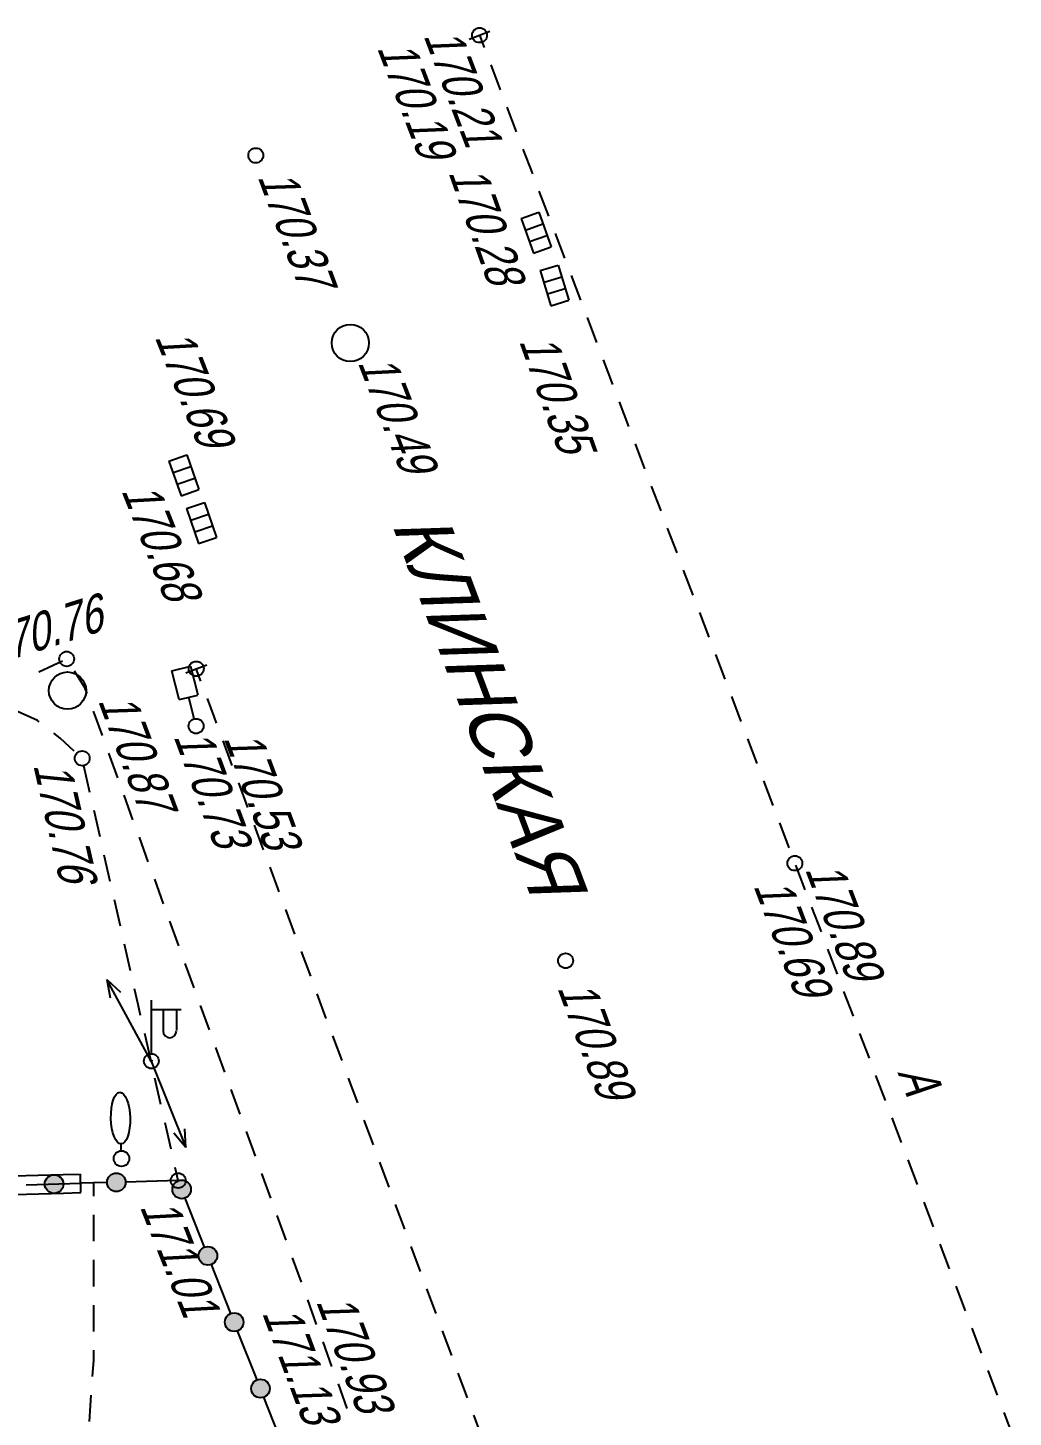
# Model space of a CAD drawing. Header units: metres. Extents: x -584 to -429, y 22748 to 22926.
# Drawn here: x -482.45 to -455.95, y 22865.34 to 22902.7 of the extents above; entities that cross this region are included whole.
import ezdxf
from ezdxf.enums import TextEntityAlignment as Align

# ---------------------------------------------------------------- set-up
doc = ezdxf.new("R2010")
doc.units = ezdxf.units.M
doc.header["$MEASUREMENT"] = 0
for name, color, linetype, lineweight in [('Внутреннее заполнение', 7, 'Continuous', 25), ('Горизонтали', 7, 'Continuous', 25), ('Граница улицы', 7, 'Continuous', 25), ('Колодцы', 7, 'Continuous', 25), ('Ограды', 7, 'Continuous', 25), ('Отдельно стоящее дерево', 7, 'Continuous', 25), ('Откосы', 7, 'Continuous', 25), ('Светофоры', 7, 'Continuous', 25), ('Фонари', 7, 'Continuous', 25), ('Фонтаны', 7, 'Continuous', 25)]:
    doc.layers.add(name, color=color, linetype=linetype, lineweight=lineweight)
doc.styles.add('Style-RUSSIAN_1251 I 0.32289', font='RUSSIAN_1251.shx', dxfattribs={"oblique": 18.5})

# ---------------------------------------------------------------- blocks, each defined once
blk = doc.blocks.new('PIKET_1')
at = {"layer": 'Горизонтали', "color": 7, "linetype": 'Continuous', "lineweight": 25}
blk.add_arc((0, 0), 0.2, 0, 360, dxfattribs=at)
blk = doc.blocks.new('PIKET_2')
at = {"layer": 'Горизонтали', "color": 7, "linetype": 'Continuous', "lineweight": 25}
blk.add_arc((0, 0), 0.2, 0, 360, dxfattribs=at)
blk = doc.blocks.new('PIKET_3')
at = {"layer": 'Горизонтали', "color": 7, "linetype": 'Continuous', "lineweight": 25}
blk.add_arc((0, 0), 0.2, 0, 360, dxfattribs=at)
blk = doc.blocks.new('PIKET_11')
at = {"layer": 'Горизонтали', "color": 7, "linetype": 'Continuous', "lineweight": 25}
blk.add_arc((0, 0), 0.2, 0, 360, dxfattribs=at)
blk = doc.blocks.new('STRFON_7')
at = {"layer": 'Фонари', "color": 7, "linetype": 'Continuous', "lineweight": 25, "flags": 128}
for points in [[(0, 0), (2.5, 0)], [(2.5, 0), (2.024, -0.156)], [(2.5, 0), (2.025, 0.157)]]:
    blk.add_lwpolyline(points, dxfattribs=at)
blk = doc.blocks.new('STRFON_9')
at = {"layer": 'Фонари', "color": 7, "linetype": 'Continuous', "lineweight": 25, "flags": 128}
for points in [[(0, 0), (2.5, 0.001)], [(2.5, 0.001), (2.025, 0.157)], [(2.5, 0.001), (2.025, -0.156)]]:
    blk.add_lwpolyline(points, dxfattribs=at)
blk = doc.blocks.new('PIKET_27')
at = {"layer": 'Горизонтали', "color": 7, "linetype": 'Continuous', "lineweight": 25}
blk.add_arc((0, 0), 0.2, 0, 360, dxfattribs=at)
blk = doc.blocks.new('PIKET_28')
at = {"layer": 'Горизонтали', "color": 7, "linetype": 'Continuous', "lineweight": 25}
blk.add_arc((0, 0), 0.2, 0, 360, dxfattribs=at)
blk = doc.blocks.new('msdElementTypeLineString_2')
at = {"layer": 'Откосы', "color": 7, "linetype": 'Continuous', "lineweight": 25}
for p, q in [((0.351, 12.849), (0, 12.951)), ((2.835, 10.439), (2.673, 11.151)), ((3.108, 9.24), (2.946, 9.952)), ((3.38, 8.04), (3.218, 8.752)), ((3.653, 6.841), (3.491, 7.553)), ((3.925, 5.641), (3.764, 6.353)), ((4.47, 3.243), (4.309, 3.954)), ((4.743, 2.043), (4.581, 2.755)), ((5.016, 0.844), (4.854, 1.556)), ((5.207, 0), (5.126, 0.356))]:
    blk.add_line(p, q, dxfattribs=at)
at = {"layer": 'Откосы', "color": 7, "linetype": 'Continuous', "lineweight": 25, "flags": 128}
for points in [[(1.466, 12.336), (1.425, 12.368), (0.809, 12.65)], [(2.412, 11.551), (2.038, 11.894), (1.862, 12.03)], [(4.198, 4.442), (4.132, 4.732), (4.036, 5.154)]]:
    blk.add_lwpolyline(points, dxfattribs=at)
blk = doc.blocks.new('msdElementTypeLineString_3')
at = {"layer": 'Граница улицы', "color": 7, "linetype": 'Continuous', "lineweight": 25}
for p, q in [((0.124, 93.657), (0, 93.99)), ((0.967, 91.39), (0.72, 92.055)), ((1.389, 90.257), (1.142, 90.922)), ((1.811, 89.123), (1.563, 89.788)), ((2.232, 87.989), (1.985, 88.654)), ((2.654, 86.856), (2.407, 87.521)), ((3.076, 85.722), (2.828, 86.387)), ((3.497, 84.589), (3.25, 85.254)), ((3.919, 83.455), (3.672, 84.12)), ((4.341, 82.321), (4.093, 82.986)), ((4.762, 81.188), (4.515, 81.853)), ((5.184, 80.054), (4.937, 80.719)), ((5.606, 78.92), (5.358, 79.585)), ((6.027, 77.787), (5.78, 78.452)), ((6.449, 76.653), (6.202, 77.318)), ((6.871, 75.52), (6.623, 76.185)), ((7.292, 74.386), (7.045, 75.051))]:
    blk.add_line(p, q, dxfattribs=at)
at = {"layer": 'Граница улицы', "color": 7, "linetype": 'Continuous', "lineweight": 25, "flags": 128}
for points in [[(0.546, 92.524), (0.477, 92.708), (0.298, 93.189)], [(7.714, 73.252), (7.713, 73.256), (7.467, 73.917)]]:
    blk.add_lwpolyline(points, dxfattribs=at)
blk = doc.blocks.new('RESHT1')
at = {"layer": 'Фонтаны', "color": 7, "linetype": 'Continuous', "lineweight": 25}
for p, q in [((-0.494, -0.254), (-0.494, 0.254)), ((-0.494, 0.254), (0.495, 0.254)), ((-0.163, -0.245), (-0.162, 0.251)), ((0.166, -0.245), (0.166, 0.251)), ((0.495, -0.254), (0.495, 0.254)), ((-0.494, -0.254), (0.495, -0.254))]:
    blk.add_line(p, q, dxfattribs=at)
blk = doc.blocks.new('RESHT1_1')
at = {"layer": 'Фонтаны', "color": 7, "linetype": 'Continuous', "lineweight": 25}
for p, q in [((-0.494, -0.254), (-0.494, 0.254)), ((-0.494, 0.254), (0.495, 0.254)), ((-0.163, -0.245), (-0.162, 0.251)), ((0.166, -0.245), (0.166, 0.251)), ((0.495, -0.254), (0.495, 0.254)), ((-0.494, -0.254), (0.495, -0.254))]:
    blk.add_line(p, q, dxfattribs=at)
blk = doc.blocks.new('PIKET_31')
at = {"layer": 'Горизонтали', "color": 7, "linetype": 'Continuous', "lineweight": 25}
blk.add_arc((0, 0), 0.2, 0, 360, dxfattribs=at)
blk = doc.blocks.new('DORZN1')
at = {"layer": 'Светофоры', "color": 7, "linetype": 'Continuous', "lineweight": 25}
for p, q in [((-0.27, 0.806), (-0.27, 1.604)), ((-0.27, 1.598), (0.252, 1.598)), ((0.252, 0.792), (0.252, 1.589)), ((-0.27, 0.801), (0.248, 0.801)), ((-0.004, 0.2), (-0.004, 0.801))]:
    blk.add_line(p, q, dxfattribs=at)
blk.add_arc((0, 0), 0.2, 0, 360, dxfattribs=at)
blk = doc.blocks.new('KOLOD_4')
at = {"layer": 'Колодцы', "color": 7, "linetype": 'Continuous', "lineweight": 25}
blk.add_arc((0, 0), 0.5, 0, 360, dxfattribs=at)
blk = doc.blocks.new('msdElementTypeLineString_6')
at = {"layer": 'Граница улицы', "color": 7, "linetype": 'Continuous', "lineweight": 25}
for p, q in [((0, 46.431), (0.127, 46.098)), ((0.305, 45.631), (0.558, 44.966)), ((0.736, 44.499), (0.989, 43.834)), ((1.167, 43.366), (1.421, 42.701)), ((1.598, 42.234), (1.852, 41.569)), ((2.03, 41.102), (2.283, 40.437)), ((2.461, 39.969), (2.714, 39.304)), ((2.892, 38.837), (3.145, 38.172)), ((3.323, 37.705), (3.576, 37.04)), ((3.754, 36.572), (4.008, 35.907)), ((4.185, 35.44), (4.439, 34.775)), ((4.617, 34.308), (4.87, 33.643)), ((5.048, 33.175), (5.301, 32.51)), ((5.479, 32.043), (5.732, 31.378)), ((5.91, 30.911), (6.163, 30.246)), ((6.341, 29.778), (6.595, 29.113)), ((6.772, 28.646), (7.026, 27.981)), ((7.204, 27.514), (7.457, 26.849)), ((7.635, 26.381), (7.888, 25.716)), ((8.066, 25.249), (8.319, 24.584)), ((8.497, 24.117), (8.75, 23.451)), ((8.928, 22.984), (9.181, 22.319)), ((9.358, 21.852), (9.611, 21.186)), ((9.789, 20.719), (10.042, 20.054)), ((10.22, 19.587), (10.473, 18.921)), ((10.65, 18.454), (10.903, 17.789)), ((11.081, 17.321), (11.334, 16.656)), ((11.511, 16.189), (11.764, 15.524)), ((11.942, 15.056), (12.195, 14.391)), ((12.373, 13.924), (12.626, 13.259)), ((12.803, 12.791), (13.056, 12.126)), ((13.234, 11.659), (13.487, 10.994)), ((13.665, 10.526), (13.918, 9.861)), ((14.095, 9.394), (14.348, 8.728))]:
    blk.add_line(p, q, dxfattribs=at)
blk = doc.blocks.new('KOLOD_12')
at = {"layer": 'Колодцы', "color": 7, "linetype": 'Continuous', "lineweight": 25}
blk.add_arc((0, 0), 0.5, 0, 360, dxfattribs=at)
blk = doc.blocks.new('RESHT1_2')
at = {"layer": 'Фонтаны', "color": 7, "linetype": 'Continuous', "lineweight": 25}
for p, q in [((-0.494, -0.254), (-0.493, 0.254)), ((-0.493, 0.254), (0.495, 0.254)), ((-0.163, -0.245), (-0.163, 0.251)), ((0.166, -0.245), (0.166, 0.251)), ((0.495, -0.254), (0.495, 0.254)), ((-0.494, -0.254), (0.495, -0.254))]:
    blk.add_line(p, q, dxfattribs=at)
blk = doc.blocks.new('RESHT1_3')
at = {"layer": 'Фонтаны', "color": 7, "linetype": 'Continuous', "lineweight": 25}
for p, q in [((-0.494, -0.254), (-0.494, 0.254)), ((-0.494, 0.254), (0.495, 0.254)), ((-0.162, -0.245), (-0.163, 0.251)), ((0.167, -0.245), (0.166, 0.251)), ((0.495, -0.253), (0.495, 0.254)), ((-0.494, -0.254), (0.495, -0.253))]:
    blk.add_line(p, q, dxfattribs=at)
blk = doc.blocks.new('PIKET_34')
at = {"layer": 'Горизонтали', "color": 7, "linetype": 'Continuous', "lineweight": 25}
blk.add_arc((0, 0), 0.2, 0, 360, dxfattribs=at)
blk = doc.blocks.new('FONAR5_4')
at = {"layer": 'Фонари', "color": 7, "linetype": 'Continuous', "lineweight": 25}
for p, q in [((0.003, 0.2), (0.003, 1.641)), ((0.017, 1.388), (0.805, 1.388)), ((0.322, 1.371), (0.322, 0.816)), ((0.676, 1.378), (0.676, 0.823))]:
    blk.add_line(p, q, dxfattribs=at)
for centre, radius, start, end in [((0.496, 0.809), 0.181, 180, 0), ((0, 0), 0.2, 0, 360), ((0, 0), 0.02, 0, 360)]:
    blk.add_arc(centre, radius, start, end, dxfattribs=at)
blk = doc.blocks.new('DEREVO_121')
at = {"layer": 'Отдельно стоящее дерево', "color": 7, "linetype": 'Continuous', "lineweight": 25, "flags": 128}
blk.add_lwpolyline([(-0.007, 0.21), (-0.007, 0.393)], dxfattribs=at)
at = {"layer": 'Отдельно стоящее дерево', "color": 7, "linetype": 'Continuous', "lineweight": 25}
blk.add_arc((0, 0), 0.21, 0, 360, dxfattribs=at)
blk.add_ellipse((-0.026, 1.088), major_axis=(-0.019, 0.695), ratio=0.369829, dxfattribs=at)
blk = doc.blocks.new('msdElementTypeLineString_22')
at = {"layer": 'Ограды', "linetype": 'Continuous', "lineweight": 25}
h = blk.add_hatch(color=7, dxfattribs=at)
edge = h.paths.add_edge_path()
edge.add_arc((1.209, 70.867), 0.25, 0, 360)
h = blk.add_hatch(color=7, dxfattribs=at)
edge = h.paths.add_edge_path()
edge.add_arc((2.965, 70.676), 0.25, 0, 360)
h = blk.add_hatch(color=7, dxfattribs=at)
edge = h.paths.add_edge_path()
edge.add_arc((3.671, 68.892), 0.25, 0, 360)
h = blk.add_hatch(color=7, dxfattribs=at)
edge = h.paths.add_edge_path()
edge.add_arc((4.377, 67.107), 0.25, 0, 360)
h = blk.add_hatch(color=7, dxfattribs=at)
edge = h.paths.add_edge_path()
edge.add_arc((5.083, 65.322), 0.25, 0, 360)
at = {"layer": 'Ограды', "color": 7, "linetype": 'Continuous', "lineweight": 25}
for p, q in [((3.579, 69.124), (3.057, 70.443)), ((4.285, 67.339), (3.763, 68.659)), ((4.991, 65.555), (4.469, 66.874)), ((5.697, 63.77), (5.175, 65.09))]:
    blk.add_line(p, q, dxfattribs=at)
at = {"layer": 'Ограды', "color": 7, "linetype": 'Continuous', "lineweight": 25, "flags": 128}
for points in [[(0.959, 70.86), (0.591, 70.85), (0.25, 70.84)], [(2.874, 70.908), (2.871, 70.914), (1.459, 70.874)]]:
    blk.add_lwpolyline(points, dxfattribs=at)
at = {"layer": 'Ограды', "color": 7, "linetype": 'Continuous', "lineweight": 25}
for centre in [(1.209, 70.867), (1.209, 70.867), (2.965, 70.676), (2.965, 70.676), (3.671, 68.892), (3.671, 68.892), (4.377, 67.107), (4.377, 67.107), (5.083, 65.322), (5.083, 65.322)]:
    blk.add_circle(centre, 0.25, dxfattribs=at)
blk = doc.blocks.new('msdElementTypeLineString_27')
at = {"layer": 'Откосы', "color": 7, "linetype": 'Continuous', "lineweight": 25}
for p, q in [((2.399, 35.607), (2.282, 34.614)), ((2.399, 35.607), (2.896, 35.549)), ((2.341, 35.11), (3.334, 34.994)), ((2.282, 34.614), (2.166, 33.621)), ((2.282, 34.614), (2.779, 34.556)), ((2.224, 34.117), (3.217, 34.001)), ((2.166, 33.621), (2.049, 32.627)), ((2.166, 33.621), (2.663, 33.562)), ((2.108, 33.124), (3.101, 33.008)), ((2.049, 32.627), (1.933, 31.634)), ((2.049, 32.627), (2.546, 32.569)), ((1.991, 32.131), (2.984, 32.014)), ((1.933, 31.634), (1.816, 30.641)), ((1.933, 31.634), (2.43, 31.576)), ((1.875, 31.138), (2.868, 31.021)), ((1.816, 30.641), (1.7, 29.648)), ((1.816, 30.641), (2.313, 30.583)), ((1.758, 30.144), (2.751, 30.028)), ((1.7, 29.648), (1.583, 28.655)), ((1.7, 29.648), (2.197, 29.59)), ((1.642, 29.151), (2.635, 29.035)), ((1.583, 28.655), (1.467, 27.661)), ((1.583, 28.655), (2.08, 28.596)), ((1.525, 28.158), (2.518, 28.042)), ((1.467, 27.661), (1.35, 26.668)), ((1.467, 27.661), (1.964, 27.603)), ((1.409, 27.165), (2.402, 27.048)), ((1.35, 26.668), (1.234, 25.675)), ((1.35, 26.668), (1.847, 26.61)), ((1.292, 26.172), (2.285, 26.055)), ((1.234, 25.675), (1.731, 25.617)), ((1.176, 25.179), (2.169, 25.062)), ((1.117, 24.682), (1.614, 24.623)), ((1.058, 24.185), (2.051, 24.067)), ((1.002, 23.689), (1.5, 23.726)), ((1.002, 23.689), (1.077, 22.692)), ((1.039, 23.19), (2.036, 23.265)), ((1.077, 22.692), (1.575, 22.729)), ((1.077, 22.692), (1.151, 21.695)), ((1.114, 22.193), (2.111, 22.268)), ((1.151, 21.695), (1.65, 21.732)), ((1.151, 21.695), (1.226, 20.697)), ((1.189, 21.196), (2.186, 21.271)), ((1.226, 20.697), (1.725, 20.735)), ((1.226, 20.697), (1.301, 19.7)), ((1.264, 20.199), (2.261, 20.274)), ((1.301, 19.7), (1.8, 19.738)), ((1.339, 19.202), (2.336, 19.276)), ((1.376, 18.703), (1.863, 18.819)), ((1.376, 18.703), (1.608, 17.73)), ((1.492, 18.217), (2.465, 18.448)), ((1.608, 17.73), (2.094, 17.846)), ((1.723, 17.244), (2.696, 17.475)), ((1.839, 16.757), (2.325, 16.873)), ((1.839, 16.757), (2.07, 15.784)), ((1.954, 16.271), (2.927, 16.502)), ((2.07, 15.784), (2.556, 15.9)), ((2.07, 15.784), (2.301, 14.811)), ((2.185, 15.298), (3.158, 15.529)), ((2.301, 14.811), (2.787, 14.927)), ((2.416, 14.325), (3.389, 14.556)), ((2.546, 13.842), (3.026, 13.98)), ((2.546, 13.842), (2.823, 12.881)), ((2.684, 13.362), (3.645, 13.638)), ((2.823, 12.881), (3.303, 13.019)), ((2.823, 12.881), (3.1, 11.92)), ((2.961, 12.401), (3.922, 12.677)), ((3.1, 11.92), (3.58, 12.059)), ((3.1, 11.92), (3.376, 10.959)), ((3.238, 11.44), (4.199, 11.716)), ((3.376, 10.959), (3.857, 11.098)), ((3.515, 10.479), (4.476, 10.756)), ((3.653, 9.998), (4.134, 10.137)), ((3.653, 9.998), (3.93, 9.037)), ((3.792, 9.518), (4.752, 9.795)), ((3.93, 9.037), (4.41, 9.176)), ((3.93, 9.037), (4.207, 8.076)), ((4.068, 8.557), (5.029, 8.834)), ((4.207, 8.076), (4.687, 8.215)), ((4.207, 8.076), (4.483, 7.116)), ((4.345, 7.596), (5.306, 7.873)), ((4.483, 7.116), (4.964, 7.254)), ((4.622, 6.635), (5.583, 6.912)), ((4.791, 6.167), (5.229, 6.408)), ((5.069, 5.754), (5.854, 6.374)), ((5.379, 5.362), (5.772, 5.671)), ((5.701, 4.98), (6.409, 5.687)), ((6.055, 4.626), (6.409, 4.98)), ((6.408, 4.273), (7.116, 4.98)), ((6.055, 4.626), (6.762, 3.919)), ((6.762, 3.919), (7.116, 4.273)), ((7.134, 3.586), (7.798, 4.334)), ((7.918, 2.97), (8.451, 3.817)), ((7.509, 3.254), (7.84, 3.628)), ((8.342, 2.704), (8.608, 3.127)), ((8.777, 2.46), (9.215, 3.359)), ((9.699, 2.088), (9.907, 3.066)), ((9.227, 2.241), (9.446, 2.691)), ((10.677, 1.88), (10.885, 2.858)), ((11.656, 1.676), (11.764, 2.67)), ((10.188, 1.984), (10.292, 2.473)), ((11.166, 1.776), (11.27, 2.265)), ((12.65, 1.568), (12.758, 2.562)), ((13.644, 1.46), (13.752, 2.454)), ((14.638, 1.352), (14.746, 2.347)), ((10.188, 1.984), (11.166, 1.776)), ((12.153, 1.622), (12.207, 2.119)), ((13.147, 1.514), (13.201, 2.011)), ((14.141, 1.406), (14.195, 1.903)), ((15.633, 1.245), (15.74, 2.239)), ((16.627, 1.137), (16.735, 2.131)), ((17.623, 1.068), (17.633, 2.068)), ((18.623, 1.058), (18.633, 2.058)), ((19.623, 1.048), (19.633, 2.048)), ((20.623, 1.039), (20.633, 2.038)), ((21.623, 1.029), (21.633, 2.029)), ((22.623, 1.019), (22.633, 2.019)), ((23.623, 1.009), (23.633, 2.009)), ((12.153, 1.622), (13.147, 1.514)), ((13.147, 1.514), (14.141, 1.406)), ((15.135, 1.299), (15.189, 1.796)), ((16.13, 1.191), (16.184, 1.688)), ((17.124, 1.083), (17.178, 1.58)), ((18.123, 1.063), (18.128, 1.563)), ((19.123, 1.053), (19.128, 1.553)), ((20.123, 1.043), (20.128, 1.543)), ((21.123, 1.034), (21.128, 1.534)), ((22.123, 1.024), (22.128, 1.524)), ((23.123, 1.014), (23.128, 1.514)), ((24.123, 1.004), (24.128, 1.504)), ((14.141, 1.406), (15.135, 1.299)), ((15.135, 1.299), (16.13, 1.191)), ((18.123, 1.063), (19.123, 1.053)), ((19.123, 1.053), (20.123, 1.043)), ((20.123, 1.043), (21.123, 1.034)), ((21.123, 1.034), (22.123, 1.024)), ((22.123, 1.024), (23.123, 1.014)), ((24.123, 1.004), (24.438, 1.001))]:
    blk.add_line(p, q, dxfattribs=at)
at = {"layer": 'Откосы', "color": 7, "linetype": 'Continuous', "lineweight": 25, "flags": 128}
for points in [[(1.234, 25.675), (1.121, 24.715), (1.117, 24.682)], [(1.117, 24.682), (1.001, 23.703), (1.002, 23.689)], [(1.301, 19.7), (1.376, 18.705), (1.376, 18.703)], [(1.608, 17.73), (1.731, 17.21), (1.839, 16.757)], [(2.301, 14.811), (2.461, 14.137), (2.546, 13.842)], [(3.376, 10.959), (3.496, 10.543), (3.653, 9.998)], [(4.483, 7.116), (4.655, 6.52), (4.719, 6.299), (4.791, 6.167)], [(4.791, 6.167), (4.9, 5.969), (5.379, 5.362)], [(5.379, 5.362), (5.601, 5.081), (6.055, 4.626)], [(6.762, 3.919), (6.792, 3.889), (7.509, 3.254)], [(7.509, 3.254), (7.61, 3.164), (8.342, 2.704)], [(8.342, 2.704), (8.564, 2.564), (9.227, 2.241)], [(9.227, 2.241), (9.42, 2.147), (10.188, 1.984)], [(11.166, 1.776), (11.617, 1.68), (12.153, 1.622)], [(16.13, 1.191), (16.201, 1.183), (17.124, 1.083)], [(17.124, 1.083), (17.224, 1.072), (18.123, 1.063)], [(23.123, 1.014), (24.009, 1.005), (24.123, 1.004)]]:
    blk.add_lwpolyline(points, dxfattribs=at)
blk = doc.blocks.new('msdElementTypeLineString_30')
at = {"layer": 'Ограды', "linetype": 'Continuous', "lineweight": 25}
h = blk.add_hatch(color=7, dxfattribs=at)
edge = h.paths.add_edge_path()
edge.add_arc((5.498, 0.885), 0.25, 0, 360)
h = blk.add_hatch(color=7, dxfattribs=at)
edge = h.paths.add_edge_path()
edge.add_arc((1.5, 0.771), 0.25, 0, 360)
at = {"layer": 'Ограды', "color": 7, "linetype": 'Continuous', "lineweight": 25}
for p, q in [((4.742, 1.113), (5.741, 1.142)), ((5.741, 1.142), (6.206, 1.155)), ((6.22, 0.655), (6.206, 1.155)), ((0.757, 0.5), (0.743, 1)), ((1.743, 1.028), (2.742, 1.057)), ((3.742, 1.085), (4.742, 1.113)), ((4.749, 0.863), (6.213, 0.905)), ((1.757, 0.529), (2.756, 0.557)), ((3.756, 0.585), (4.756, 0.614)), ((4.756, 0.614), (5.755, 0.642)), ((5.755, 0.642), (6.22, 0.655))]:
    blk.add_line(p, q, dxfattribs=at)
at = {"layer": 'Ограды', "color": 7, "linetype": 'Continuous', "lineweight": 25, "flags": 128}
for points in [[(0.743, 1), (1.051, 1.009), (1.743, 1.028)], [(0.75, 0.75), (1.058, 0.759), (2.25, 0.793)], [(2.742, 1.057), (2.801, 1.058), (3.339, 1.074), (3.742, 1.085)], [(2.749, 0.807), (2.808, 0.808), (3.346, 0.824), (4.249, 0.849)], [(0.757, 0.5), (1.066, 0.509), (1.757, 0.529)], [(2.756, 0.557), (2.815, 0.559), (3.353, 0.574), (3.756, 0.585)]]:
    blk.add_lwpolyline(points, dxfattribs=at)
at = {"layer": 'Ограды', "color": 7, "linetype": 'Continuous', "lineweight": 25}
for centre in [(5.498, 0.885), (5.498, 0.885), (1.5, 0.771), (1.5, 0.771)]:
    blk.add_circle(centre, 0.25, dxfattribs=at)
blk = doc.blocks.new('msdElementTypeLineString_51')
at = {"layer": 'Откосы', "color": 7, "linetype": 'Continuous', "lineweight": 25}
for p, q in [((0.61, 35.087), (0.61, 34.73)), ((0.61, 34.23), (0.61, 33.518)), ((0.61, 33.018), (0.61, 32.305)), ((0.61, 31.805), (0.61, 31.093)), ((0.544, 29.383), (0.495, 28.672)), ((0.46, 28.173), (0.41, 27.462)), ((0.375, 26.963), (0.326, 26.253)), ((0.291, 25.754), (0.241, 25.043)), ((0.122, 23.335), (0.072, 22.624)), ((0.013, 20.913), (0.003, 20.201)), ((0.037, 19.703), (0.111, 18.994)), ((0.162, 18.497), (0.236, 17.788)), ((0.68, 14.898), (0.801, 14.196)), ((0.899, 13.706), (1.058, 13.011)), ((1.171, 12.524), (1.33, 11.83)), ((1.443, 11.342), (1.603, 10.648)), ((1.715, 10.161), (1.875, 9.467)), ((2.281, 7.803), (2.458, 7.113)), ((2.583, 6.629), (2.761, 5.939)), ((3.184, 4.279), (3.359, 3.589)), ((6.927, 1.932), (7.618, 1.759)), ((9.289, 1.387), (9.989, 1.257)), ((10.481, 1.166), (11.182, 1.037)), ((11.673, 0.946), (12.374, 0.817)), ((12.866, 0.726), (13.566, 0.597)), ((14.058, 0.506), (14.759, 0.376)), ((15.25, 0.286), (15.951, 0.156)), ((16.443, 0.065), (16.793, 0.001))]:
    blk.add_line(p, q, dxfattribs=at)
at = {"layer": 'Откосы', "color": 7, "linetype": 'Continuous', "lineweight": 25, "flags": 128}
for points in [[(0.61, 30.593), (0.61, 30.324), (0.579, 29.881)], [(0.206, 24.544), (0.192, 24.335), (0.157, 23.834)], [(0.038, 22.125), (0.028, 21.989), (0.026, 21.819), (0.02, 21.413)], [(0.288, 17.291), (0.319, 16.997), (0.39, 16.586)], [(0.475, 16.093), (0.485, 16.031), (0.596, 15.391)], [(1.987, 8.979), (2.064, 8.644), (2.156, 8.287)], [(2.885, 5.455), (2.937, 5.254), (3.061, 4.764)], [(3.586, 3.159), (3.937, 2.763), (4.108, 2.698)], [(4.576, 2.521), (4.768, 2.449), (5.262, 2.334)], [(5.749, 2.222), (5.983, 2.168), (6.442, 2.053)], [(8.103, 1.638), (8.6, 1.514), (8.797, 1.477)]]:
    blk.add_lwpolyline(points, dxfattribs=at)
blk = doc.blocks.new('msdElementTypeLineString_53')
at = {"layer": 'Граница улицы', "color": 7, "linetype": 'Continuous', "lineweight": 25}
for p, q in [((4.288, 84.732), (4.928, 85.024)), ((5.751, 83.674), (5.991, 83.013)), ((6.162, 82.543), (6.403, 81.882)), ((6.574, 81.412), (6.814, 80.751)), ((6.985, 80.282), (7.226, 79.621)), ((7.397, 79.151), (7.637, 78.49)), ((7.808, 78.02), (8.049, 77.359)), ((8.22, 76.889), (8.46, 76.228)), ((8.631, 75.759), (8.872, 75.098)), ((9.043, 74.628), (9.283, 73.967)), ((9.454, 73.497), (9.695, 72.836)), ((9.866, 72.366), (10.106, 71.705)), ((10.277, 71.236), (10.518, 70.575)), ((10.689, 70.105), (10.929, 69.444)), ((11.1, 68.974), (11.341, 68.313)), ((11.512, 67.843), (11.752, 67.182)), ((11.923, 66.713), (12.164, 66.052)), ((12.335, 65.582), (12.575, 64.921))]:
    blk.add_line(p, q, dxfattribs=at)
at = {"layer": 'Граница улицы', "color": 7, "linetype": 'Continuous', "lineweight": 25, "flags": 128}
blk.add_lwpolyline([(5.242, 84.757), (5.514, 84.324), (5.58, 84.144)], dxfattribs=at)

msp = doc.modelspace()

# ---------------------------------------------------------------- linework, layer by layer
at = {"layer": 'Внутреннее заполнение', "color": 7, "linetype": 'Continuous', "lineweight": 25, "flags": 128}
for points in [[(-470.581, 22902.395), (-470.301, 22902.502), (-470.02, 22902.609)], [(-478.198, 22885.36), (-477.917, 22885.465), (-477.635, 22885.57)]]:
    msp.add_lwpolyline(points, dxfattribs=at)

# ---------------------------------------------------------------- block references
at = {"layer": 'Горизонтали', "color": 7, "linetype": 'Continuous', "lineweight": 25}
for name, p in [('PIKET_27', (-470.301, 22902.502)), ('PIKET_31', (-476.316, 22899.268)), ('PIKET_3', (-481.4, 22885.73)), ('PIKET_2', (-477.917, 22885.465)), ('PIKET_28', (-461.823, 22880.237)), ('PIKET_11', (-478.403, 22871.703))]:
    msp.add_blockref(name, p, dxfattribs=at)
for name, p, xscale, yscale, zscale, rotation in [('PIKET_1', (-480.983, 22883.058), 0.9999982271050125, 0.9999982271050125, 0.9999982271050125, 290.5153249661363), ('PIKET_34', (-467.988, 22877.614), 1.000000406989111, 1.000000406989111, 1.000000406989111, 290.8458028782222)]:
    msp.add_blockref(name, p, dxfattribs=dict(at, xscale=xscale, yscale=yscale, zscale=zscale, rotation=rotation))
at = {"layer": 'Граница улицы', "color": 7, "linetype": 'Continuous', "lineweight": 25}
for name, p in [('msdElementTypeLineString_6', (-470.301, 22856.071)), ('msdElementTypeLineString_53', (-486.441, 22800.655)), ('msdElementTypeLineString_3', (-477.917, 22791.475))]:
    msp.add_blockref(name, p, dxfattribs=at)
at = {"layer": 'Колодцы', "color": 7, "linetype": 'Continuous', "lineweight": 25}
for name, p in [('KOLOD_12', (-473.774, 22894.227)), ('KOLOD_4', (-481.379, 22884.879))]:
    msp.add_blockref(name, p, dxfattribs=at)
at = {"layer": 'Ограды', "color": 7, "linetype": 'Continuous', "lineweight": 25}
for name, p in [('msdElementTypeLineString_30', (-487.237, 22870.724)), ('msdElementTypeLineString_22', (-481.274, 22800.789))]:
    msp.add_blockref(name, p, dxfattribs=at)
at = {"layer": 'Отдельно стоящее дерево', "color": 7, "linetype": 'Continuous', "lineweight": 25}
msp.add_blockref('DEREVO_121', (-479.927, 22872.294), dxfattribs=at)
at = {"layer": 'Откосы', "color": 7, "linetype": 'Continuous', "lineweight": 25}
for name, p in [('msdElementTypeLineString_2', (-483.61, 22871.703)), ('msdElementTypeLineString_51', (-481.293, 22836.552)), ('msdElementTypeLineString_27', (-488.938, 22835.552))]:
    msp.add_blockref(name, p, dxfattribs=at)
at = {"layer": 'Светофоры', "color": 7, "linetype": 'Continuous', "lineweight": 25, "xscale": 0.9999979603573372, "yscale": 0.9999979603573372, "zscale": 0.9999979603573372, "rotation": 13.95542092471481}
msp.add_blockref('DORZN1', (-477.922, 22883.923), dxfattribs=at)
at = {"layer": 'Фонари', "color": 7, "linetype": 'Continuous', "lineweight": 25}
for name, xscale, yscale, zscale, rotation in [('STRFON_9', 0.9999997182907527, 0.9999997182907527, 0.9999997182907527, 118.5457999999999), ('STRFON_7', 0.9999984407589746, 0.9999984407589746, 0.9999984407589746, 291.8582370022189)]:
    msp.add_blockref(name, (-479.125, 22874.915), dxfattribs=dict(at, xscale=xscale, yscale=yscale, zscale=zscale, rotation=rotation))
msp.add_blockref('FONAR5_4', (-479.125, 22874.915), dxfattribs=at)
at = {"layer": 'Фонтаны', "color": 7, "linetype": 'Continuous', "lineweight": 25}
for name, p, xscale, yscale, zscale, rotation in [('RESHT1_3', (-468.78, 22897.193), 0.9999994291979799, 0.9999994291979799, 0.9999994291979799, 289.5791814752045), ('RESHT1_2', (-468.283, 22895.777), 1.00000252724813, 1.00000252724813, 1.00000252724813, 286.875498675187), ('RESHT1', (-478.249, 22890.668), 0.9999998993965334, 0.9999998993965334, 0.9999998993965334, 289.1820758059615), ('RESHT1_1', (-477.776, 22889.386), 0.9999994280270371, 0.9999994280270371, 0.9999994280270371, 288.8899669917391)]:
    msp.add_blockref(name, p, dxfattribs=dict(at, xscale=xscale, yscale=yscale, zscale=zscale, rotation=rotation))

# ---------------------------------------------------------------- texts
at = {"layer": 'Горизонтали', "color": 7, "linetype": 'Continuous', "lineweight": 25, "style": 'Style-RUSSIAN_1251 I 0.32289', "oblique": 18.5, "width": 0.799996}
for s, rotation, p in [('170.19', 290.8457, (-472.13, 22902.525)), ('170.53', 290.4033, (-476.252, 22883.958)), ('170.69', 290.8183, (-462.011, 22879.994)), ('170.93', 290.4685, (-473.767, 22868.81))]:
    msp.add_text(s, height=1, rotation=rotation, dxfattribs=at).set_placement(p, align=Align.TOP_LEFT)
for s, rotation, p in [('170.21', 290.8457, (-471.816, 22902.497)), ('170.37', 290.4033, (-476.274, 22898.7)), ('170.76', 17.5261, (-483.49, 22885.52)), ('170.73', 290.4033, (-478.536, 22883.654)), ('170.76', 282.8026, (-482.303, 22882.881)), ('170.89', 290.8183, (-461.558, 22880.081)), ('170.89', 290.4033, (-468.218, 22876.894)), ('171.01', 291.5798, (-479.442, 22871.008)), ('171.13', 290.4685, (-476.155, 22868.153))]:
    msp.add_text(s, height=1, rotation=rotation, dxfattribs=at).set_placement(p)
at = {"layer": 'Граница улицы', "color": 7, "linetype": 'Continuous', "lineweight": 25, "style": 'Style-RUSSIAN_1251 I 0.32289', "oblique": 18.5}
msp.add_text('КЛИНСКАЯ', height=1.5, rotation=290.4435, dxfattribs=at).set_placement((-472.668, 22889.367))
at = {"layer": 'Граница улицы', "color": 7, "linetype": 'Continuous', "lineweight": 25, "style": 'Style-RUSSIAN_1251 I 0.32289', "oblique": 18.5, "width": 0.799996}
msp.add_text('А', height=1, rotation=290.8183, dxfattribs=at).set_placement((-459.068, 22874.615))
at = {"layer": 'Колодцы', "color": 7, "linetype": 'Continuous', "lineweight": 25, "style": 'Style-RUSSIAN_1251 I 0.32289', "oblique": 18.5, "width": 0.799996}
for s, rotation, p in [('170.49', 291.3338, (-473.583, 22893.709)), ('170.87', 290.4685, (-480.566, 22884.616))]:
    msp.add_text(s, height=1, rotation=rotation, dxfattribs=at).set_placement(p)
at = {"layer": 'Фонтаны', "color": 7, "linetype": 'Continuous', "lineweight": 25, "style": 'Style-RUSSIAN_1251 I 0.32289', "oblique": 18.5, "width": 0.799996}
for s, rotation, p in [('170.28', 289.5792, (-471.144, 22898.816)), ('170.69', 291.6734, (-479.043, 22894.394)), ('170.35', 289.5792, (-469.246, 22894.286)), ('170.68', 291.6734, (-479.94, 22890.266))]:
    msp.add_text(s, height=1, rotation=rotation, dxfattribs=at).set_placement(p)

doc.saveas('drawing.dxf')
